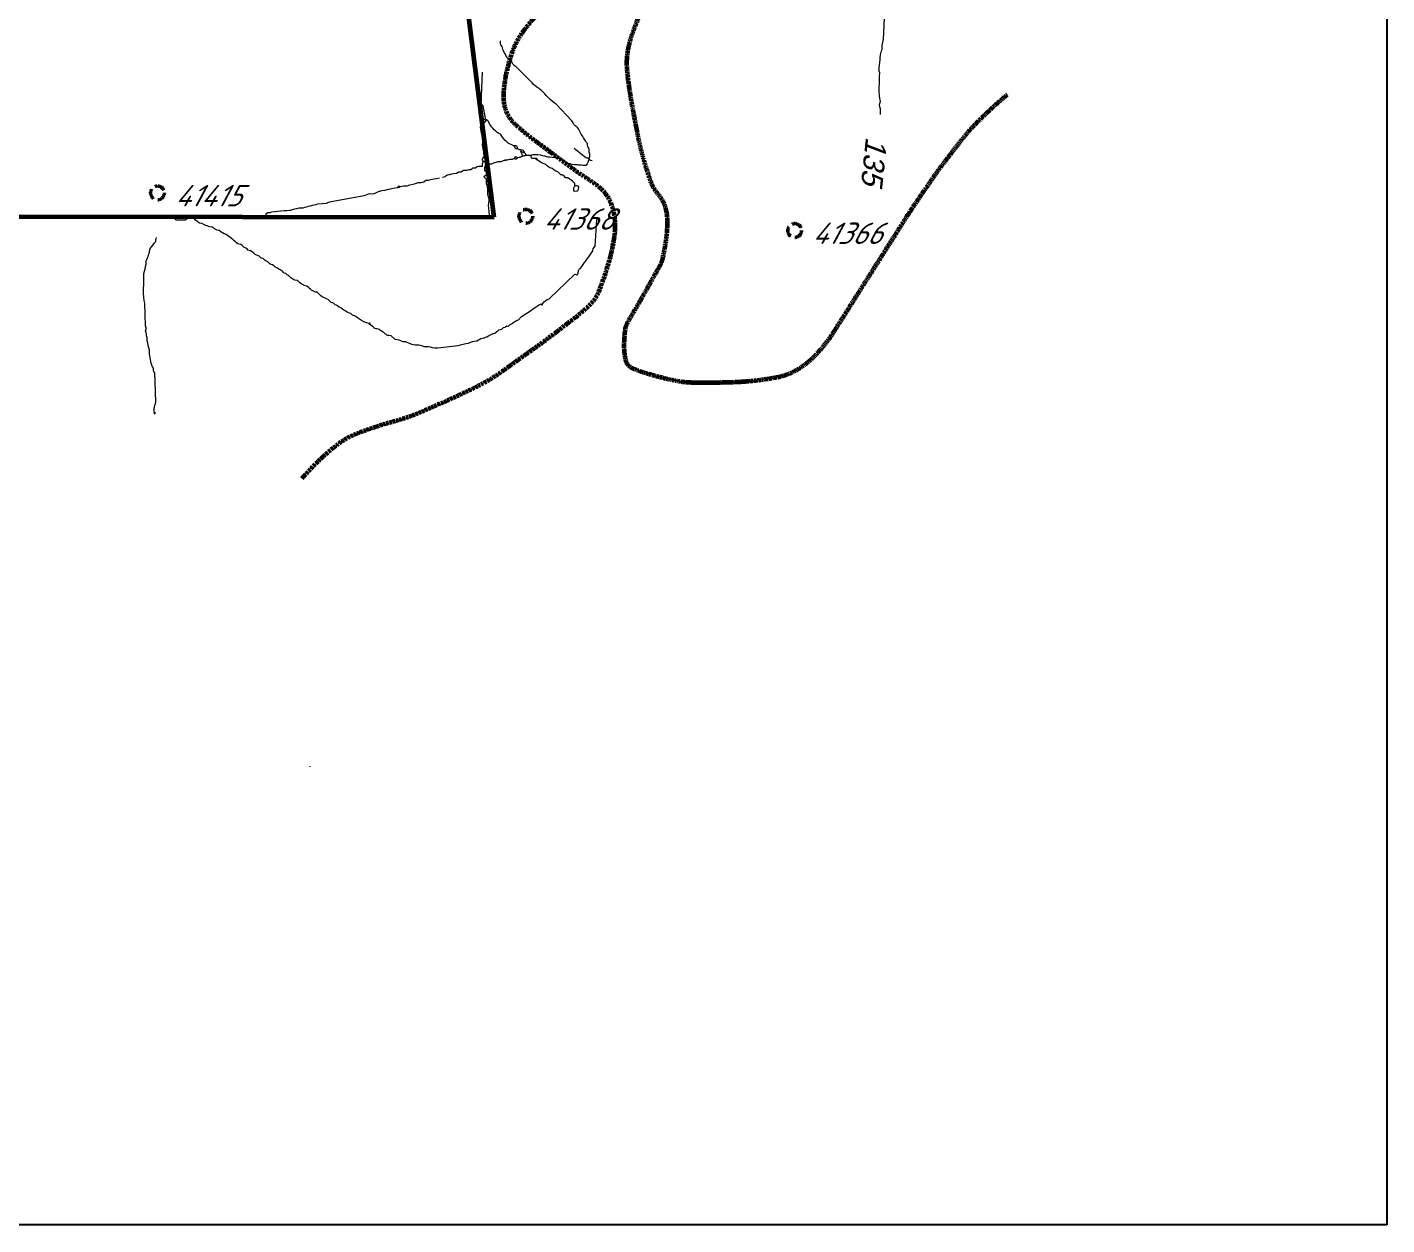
# Model space of a CAD drawing. Header units: centimetres. Extents: x -1591 to 2988, y -2086 to 1278.
# Drawn here: x -513 to 122, y -2068 to -1508 of the extents above; entities that cross this region are included whole.
import ezdxf

# ---------------------------------------------------------------- set-up
doc = ezdxf.new("R2010")
doc.units = ezdxf.units.CM
doc.header["$MEASUREMENT"] = 0
for name, pattern in [('ACAD_ISO02W100', [15, 12, -3]), ('ACAD_ISO04W100', [30, 24, -3, 0, -3]), ('DASHED', [7, 5, -2, 0])]:
    doc.linetypes.add(name, pattern=pattern)
for name, color, linetype in [('layer 1', 7, 'Continuous'), ('Lines', 10, 'Continuous'), ('Свердловини', 90, 'Continuous')]:
    doc.layers.add(name, color=color, linetype=linetype)
doc.styles.add('style1', font='isocpeur_0.ttf', dxfattribs={"oblique": 15, "height": 10})
picture_1 = doc.add_image_def('image1.jpg', size_in_pixel=(4696, 8380))

msp = doc.modelspace()

# ---------------------------------------------------------------- linework, layer by layer
at = {"layer": 'layer 1', "lineweight": 20}
for points, knots in [([(-114.717, -1549.028), (-114.717, -1549.028), (-114.717, -1546.468), (-114.717, -1546.468), (-114.717, -1546.468), (-115.269, -1544.767), (-115.269, -1544.512), (-114.717, -1542.811), (-114.717, -1542.811), (-115.76, -1540.125), (-115.083, -1532.953), (-115.083, -1529.643), (-115.083, -1529.643), (-115.407, -1528.744), (-115.287, -1529.016), (-115.449, -1528.18), (-115.449, -1528.18), (-115.449, -1528.18), (-114.717, -1521.231), (-114.717, -1521.231), (-114.717, -1521.231), (-114.422, -1520.321), (-114.281, -1519.581), (-113.986, -1518.67), (-113.986, -1518.67), (-113.986, -1518.67), (-113.986, -1516.842), (-113.986, -1516.842), (-113.986, -1516.842), (-113.618, -1515.706), (-113.623, -1515.052), (-113.254, -1513.915), (-113.254, -1513.915), (-113.254, -1513.915), (-112.889, -1504.04), (-112.889, -1504.04), (-112.889, -1504.04), (-112.423, -1502.605), (-112.275, -1501.144), (-111.791, -1499.651), (-111.791, -1499.651), (-111.791, -1499.651), (-111.791, -1498.188), (-111.791, -1498.188), (-111.791, -1498.188), (-111.423, -1497.052), (-111.428, -1496.398), (-111.06, -1495.262), (-111.06, -1495.262), (-111.06, -1495.262), (-110.694, -1491.604), (-110.694, -1491.604), (-110.694, -1491.604), (-110.326, -1490.468), (-110.331, -1489.814), (-109.963, -1488.678), (-109.963, -1488.678), (-109.963, -1488.678), (-109.963, -1486.849), (-109.963, -1486.849), (-109.963, -1486.849), (-109.667, -1485.939), (-109.526, -1485.199), (-109.231, -1484.289), (-109.231, -1484.289), (-109.231, -1484.289), (-107.402, -1472.219), (-107.402, -1472.219), (-107.402, -1472.219), (-107.034, -1471.083), (-107.039, -1470.429), (-106.671, -1469.293), (-106.671, -1469.293), (-106.671, -1469.293), (-106.671, -1467.83), (-106.671, -1467.83), (-106.671, -1467.83), (-105.463, -1464.106), (-105.09, -1459.648), (-103.745, -1455.76), (-103.745, -1455.76), (-103.702, -1453.795), (-104.015, -1454.972), (-103.013, -1453.565), (-103.013, -1453.565), (-102.869, -1453.13), (-102.83, -1450.589), (-102.282, -1449.176)], [0, 0, 0, 0, 0.0434783, 0.0434783, 0.0434783, 0.0434783, 0.0869565, 0.0869565, 0.0869565, 0.0869565, 0.1304348, 0.1304348, 0.1304348, 0.1304348, 0.173913, 0.173913, 0.173913, 0.1739131, 0.2173913, 0.2173913, 0.2173913, 0.2173913, 0.2608696, 0.2608696, 0.2608696, 0.2608696, 0.3043478, 0.3043478, 0.3043478, 0.3043478, 0.3478261, 0.3478261, 0.3478261, 0.3478261, 0.3913043, 0.3913043, 0.3913043, 0.3913044, 0.4347826, 0.4347826, 0.4347826, 0.4347826, 0.4782609, 0.4782609, 0.4782609, 0.4782609, 0.5217391, 0.5217391, 0.5217391, 0.5217391, 0.5652174, 0.5652174, 0.5652174, 0.5652174, 0.6086957, 0.6086957, 0.6086957, 0.6086957, 0.6521739, 0.6521739, 0.6521739, 0.6521739, 0.6956522, 0.6956522, 0.6956522, 0.6956522, 0.7391304, 0.7391304, 0.7391304, 0.7391304, 0.7826087, 0.7826087, 0.7826087, 0.7826087, 0.826087, 0.826087, 0.826087, 0.826087, 0.8695652, 0.8695652, 0.8695652, 0.8695652, 0.9130435, 0.9130435, 0.9130435, 0.9130435, 1, 1, 1, 1]), ([(-257.73, -1564.756), (-257.73, -1564.756), (-252.243, -1569.145), (-252.243, -1569.145), (-252.243, -1569.145), (-251.457, -1569.31), (-251.614, -1569.235), (-250.78, -1569.511), (-250.78, -1569.511), (-250.236, -1567.834), (-250.236, -1568.262), (-250.78, -1566.585), (-250.78, -1566.585), (-250.78, -1566.585), (-250.78, -1565.122), (-250.78, -1565.122), (-250.78, -1565.122), (-251.4, -1563.913), (-251.48, -1564.01), (-251.512, -1562.562), (-251.512, -1562.562), (-253.122, -1560.817), (-253.056, -1559.923), (-254.438, -1558.172), (-254.438, -1558.172), (-256.887, -1553.278), (-255.995, -1555.713), (-257.73, -1553.783), (-257.73, -1553.783), (-258.097, -1553.082), (-258.387, -1552.627), (-258.827, -1551.955), (-258.827, -1551.955), (-258.827, -1551.955), (-266.142, -1544.274), (-266.142, -1544.274), (-266.142, -1544.274), (-268.626, -1542.595), (-270.878, -1539.903), (-273.091, -1537.69), (-273.091, -1537.69), (-274.421, -1536.606), (-275.885, -1536.132), (-278.212, -1533.301), (-278.212, -1533.301), (-278.212, -1533.301), (-284.796, -1526.717), (-284.796, -1526.717), (-284.796, -1526.717), (-286.335, -1525.653), (-286.106, -1525.809), (-286.99, -1524.157), (-286.99, -1524.157), (-287.882, -1523.561), (-287.962, -1523.485), (-288.819, -1522.694), (-288.819, -1522.694), (-289.834, -1520.999), (-290.969, -1519.154), (-291.379, -1517.207), (-291.379, -1517.207), (-292.415, -1515.754), (-292.111, -1516.618), (-292.111, -1514.647)], [0, 0, 0, 0, 0.0588235, 0.0588235, 0.0588235, 0.0588235, 0.1176471, 0.1176471, 0.1176471, 0.1176471, 0.1764706, 0.1764706, 0.1764706, 0.1764706, 0.2352941, 0.2352941, 0.2352941, 0.2352941, 0.2941176, 0.2941176, 0.2941176, 0.2941177, 0.3529412, 0.3529412, 0.3529412, 0.3529412, 0.4117647, 0.4117647, 0.4117647, 0.4117647, 0.4705882, 0.4705882, 0.4705882, 0.4705882, 0.5294118, 0.5294118, 0.5294118, 0.5294118, 0.5882353, 0.5882353, 0.5882353, 0.5882353, 0.6470588, 0.6470588, 0.6470588, 0.6470588, 0.7058824, 0.7058824, 0.7058824, 0.7058824, 0.7647059, 0.7647059, 0.7647059, 0.7647059, 0.8235294, 0.8235294, 0.8235294, 0.8235294, 0.8823529, 0.8823529, 0.8823529, 0.882353, 1, 1, 1, 1]), ([(-285.893, -1563.659), (-285.013, -1565.066), (-285.604, -1564.679), (-284.064, -1565.122), (-284.064, -1565.122), (-284.595, -1563.316), (-284.143, -1563.832), (-285.893, -1563.659), (-285.893, -1563.659), (-286.988, -1563.013), (-288.306, -1562.656), (-289.185, -1561.83), (-289.185, -1561.83), (-289.985, -1561.078), (-291.519, -1559.417), (-292.111, -1558.172), (-292.111, -1558.172), (-294.143, -1557.588), (-296.194, -1555.027), (-297.232, -1553.418), (-297.232, -1553.418), (-297.919, -1551.792), (-297.246, -1552.549), (-298.695, -1551.589), (-298.695, -1551.589), (-298.695, -1551.589), (-299.06, -1550.857), (-299.06, -1550.857), (-299.06, -1550.857), (-299.06, -1550.857), (-300.158, -1545.005), (-300.158, -1545.005), (-300.158, -1545.005), (-301.653, -1543.856), (-300.887, -1543.174), (-300.889, -1540.616), (-300.889, -1540.616), (-300.889, -1540.616), (-300.523, -1529.277), (-300.523, -1529.277)], [0, 0, 0, 0, 0.0909091, 0.0909091, 0.0909091, 0.0909091, 0.1818182, 0.1818182, 0.1818182, 0.1818182, 0.2727273, 0.2727273, 0.2727273, 0.2727273, 0.3636364, 0.3636364, 0.3636364, 0.3636364, 0.4545455, 0.4545455, 0.4545455, 0.4545455, 0.5454545, 0.5454545, 0.5454545, 0.5454546, 0.6363636, 0.6363636, 0.6363636, 0.6363636, 0.7272727, 0.7272727, 0.7272727, 0.7272727, 0.8181818, 0.8181818, 0.8181818, 0.8181818, 1, 1, 1, 1]), ([(-319.177, -1578.289), (-317.683, -1577.974), (-318.18, -1578.137), (-316.982, -1577.192), (-316.982, -1577.192), (-315.222, -1577.057), (-314.45, -1576.501), (-312.593, -1576.46), (-312.593, -1576.46), (-311.173, -1575.64), (-312.018, -1575.853), (-310.399, -1575.729), (-310.399, -1575.729), (-308.859, -1574.84), (-309.672, -1575.037), (-307.838, -1574.997), (-307.838, -1574.997), (-306.765, -1574.642), (-307.166, -1574.721), (-306.01, -1574.632), (-306.01, -1574.632), (-304.589, -1573.812), (-305.434, -1574.025), (-303.815, -1573.9), (-303.815, -1573.9), (-302.248, -1572.784), (-302.557, -1573.169), (-300.523, -1573.169), (-300.523, -1573.169), (-300.492, -1571.731), (-300.576, -1572.266), (-300.158, -1570.974), (-300.158, -1570.974), (-300.158, -1570.974), (-299.426, -1570.974), (-299.426, -1570.974), (-299.426, -1570.974), (-298.803, -1569.369), (-298.68, -1569.734), (-299.792, -1568.779), (-299.792, -1568.779), (-299.792, -1565.172), (-300.532, -1564.215), (-300.523, -1563.293), (-300.523, -1563.293), (-300.515, -1562.497), (-299.995, -1562.756), (-300.523, -1559.635), (-300.523, -1559.635), (-300.924, -1557.266), (-302.461, -1554.249), (-300.158, -1552.686), (-300.158, -1552.686), (-299.768, -1551.252), (-300.28, -1552.181), (-299.06, -1550.857)], [0, 0, 0, 0, 0.0666667, 0.0666667, 0.0666667, 0.0666667, 0.1333333, 0.1333333, 0.1333333, 0.1333333, 0.2, 0.2, 0.2, 0.2, 0.2666667, 0.2666667, 0.2666667, 0.2666667, 0.3333333, 0.3333333, 0.3333333, 0.3333333, 0.4, 0.4, 0.4, 0.4, 0.4666667, 0.4666667, 0.4666667, 0.4666667, 0.5333333, 0.5333333, 0.5333333, 0.5333333, 0.6, 0.6, 0.6, 0.6, 0.6666667, 0.6666667, 0.6666667, 0.6666667, 0.7333333, 0.7333333, 0.7333333, 0.7333333, 0.8, 0.8, 0.8, 0.8, 0.8666667, 0.8666667, 0.8666667, 0.8666667, 1, 1, 1, 1]), ([(-284.064, -1565.122), (-283.348, -1565.382), (-283.355, -1565.37), (-282.601, -1565.488), (-282.601, -1565.488), (-282.601, -1565.488), (-282.601, -1566.219), (-282.601, -1566.219), (-282.601, -1566.219), (-281.51, -1566.693), (-281.797, -1566.685), (-280.772, -1566.951), (-280.772, -1566.951), (-280.3, -1567.709), (-280.407, -1566.821), (-280.407, -1568.048), (-280.407, -1568.048), (-280.407, -1568.048), (-277.846, -1568.048), (-277.846, -1568.048), (-277.846, -1568.048), (-275.135, -1566.996), (-271.87, -1568.452), (-269.8, -1568.779), (-269.8, -1568.779), (-269.8, -1568.779), (-266.142, -1569.145), (-266.142, -1569.145), (-266.142, -1569.145), (-267.034, -1567.035), (-267.586, -1567.062), (-269.434, -1565.853), (-269.434, -1565.853), (-269.434, -1565.853), (-275.286, -1561.464), (-275.286, -1561.464), (-275.286, -1561.464), (-277.934, -1560.083), (-279.287, -1559.449), (-281.138, -1556.709)], [0, 0, 0, 0, 0.0909091, 0.0909091, 0.0909091, 0.0909091, 0.1818182, 0.1818182, 0.1818182, 0.1818182, 0.2727273, 0.2727273, 0.2727273, 0.2727273, 0.3636364, 0.3636364, 0.3636364, 0.3636364, 0.4545455, 0.4545455, 0.4545455, 0.4545455, 0.5454545, 0.5454545, 0.5454545, 0.5454546, 0.6363636, 0.6363636, 0.6363636, 0.6363636, 0.7272727, 0.7272727, 0.7272727, 0.7272727, 0.8181818, 0.8181818, 0.8181818, 0.8181818, 1, 1, 1, 1]), ([(-280.407, -1568.048), (-281.25, -1568.454), (-280.565, -1568.414), (-281.87, -1568.414), (-281.87, -1568.414), (-282.089, -1566.359), (-282.008, -1568.28), (-282.601, -1566.219)], [0, 0, 0, 0, 0.3333333, 0.3333333, 0.3333333, 0.3333333, 1, 1, 1, 1]), ([(-342.951, -1597.309), (-341.415, -1596.712), (-341.976, -1596.795), (-340.391, -1597.309), (-340.391, -1597.309), (-340.391, -1597.309), (-338.196, -1597.309), (-338.196, -1597.309), (-338.196, -1597.309), (-336.905, -1596.89), (-337.44, -1596.974), (-336.002, -1596.943), (-336.002, -1596.943), (-336.002, -1596.943), (-335.27, -1596.943), (-335.27, -1596.943), (-335.27, -1596.943), (-333.283, -1597.435), (-328.087, -1596.943), (-325.395, -1596.943), (-325.395, -1596.943), (-322.65, -1596.053), (-315.248, -1596.577), (-311.862, -1596.577), (-311.862, -1596.577), (-310.61, -1597.063), (-311.171, -1596.943), (-309.667, -1596.943), (-309.667, -1596.943), (-307.959, -1596.389), (-307.353, -1596.389), (-305.644, -1596.943), (-305.644, -1596.943), (-304.392, -1596.457), (-304.953, -1596.577), (-303.45, -1596.577), (-303.45, -1596.577), (-303.45, -1596.577), (-297.232, -1596.211), (-297.232, -1596.211), (-297.232, -1596.211), (-297.232, -1593.481), (-297.794, -1591.688), (-297.597, -1590.359), (-297.597, -1590.359), (-297.152, -1588.888), (-297.469, -1587.86), (-297.963, -1586.336), (-297.963, -1586.336), (-297.963, -1586.336), (-297.963, -1583.776), (-297.963, -1583.776), (-297.963, -1583.776), (-298.335, -1581.425), (-298.695, -1582.43), (-298.695, -1579.021), (-298.695, -1579.021), (-299.752, -1578.472), (-299.243, -1578.981), (-299.792, -1577.923), (-299.792, -1577.923), (-299.033, -1577.451), (-299.921, -1577.558), (-298.695, -1577.558), (-298.695, -1577.558), (-298.695, -1575.64), (-298.35, -1576.287), (-299.426, -1575.363), (-299.426, -1575.363), (-299.426, -1575.363), (-299.426, -1573.534), (-299.426, -1573.534), (-299.426, -1573.534), (-298.954, -1572.776), (-299.06, -1573.664), (-299.06, -1572.437)], [0, 0, 0, 0, 0.05, 0.05, 0.05, 0.05, 0.1, 0.1, 0.1, 0.1, 0.15, 0.15, 0.15, 0.15, 0.2, 0.2, 0.2, 0.2, 0.25, 0.25, 0.25, 0.25, 0.3, 0.3, 0.3, 0.3, 0.35, 0.35, 0.35, 0.35, 0.4, 0.4, 0.4, 0.4, 0.45, 0.45, 0.45, 0.45, 0.5, 0.5, 0.5, 0.5, 0.55, 0.55, 0.55, 0.55, 0.6, 0.6, 0.6, 0.6, 0.65, 0.65, 0.65, 0.65, 0.7, 0.7, 0.7, 0.7, 0.75, 0.75, 0.75, 0.75, 0.8, 0.8, 0.8, 0.8, 0.85, 0.85, 0.85, 0.85, 0.9, 0.9, 0.9, 0.9, 1, 1, 1, 1]), ([(-299.426, -1570.974), (-299.02, -1571.818), (-299.06, -1571.132), (-299.06, -1572.437), (-299.06, -1572.437), (-297.712, -1572.334), (-297.58, -1572.103), (-296.134, -1572.071), (-296.134, -1572.071), (-294.696, -1571.241), (-294.695, -1571.456), (-293.208, -1570.974), (-293.208, -1570.974), (-293.208, -1570.974), (-291.745, -1570.974), (-291.745, -1570.974), (-291.745, -1570.974), (-291.745, -1570.974), (-289.916, -1570.243), (-289.916, -1570.243), (-289.916, -1570.243), (-289.278, -1570.188), (-288.586, -1570.138), (-287.722, -1569.877), (-287.722, -1569.877), (-286.284, -1569.846), (-286.819, -1569.93), (-285.527, -1569.511), (-285.527, -1569.511), (-284.515, -1568.289), (-285.678, -1568.632), (-284.064, -1569.145), (-284.064, -1569.145), (-282.938, -1568.932), (-282.858, -1568.873), (-281.87, -1568.414)], [0, 0, 0, 0, 0.1, 0.1, 0.1, 0.1, 0.2, 0.2, 0.2, 0.2, 0.3, 0.3, 0.3, 0.3, 0.4, 0.4, 0.4, 0.4, 0.5, 0.5, 0.5, 0.5, 0.6, 0.6, 0.6, 0.6, 0.7, 0.7, 0.7, 0.7, 0.8, 0.8, 0.8, 0.8, 1, 1, 1, 1]), ([(-275.652, -1569.511), (-275.3, -1570.444), (-275.853, -1569.891), (-274.92, -1570.243), (-274.92, -1570.243), (-275.272, -1569.31), (-274.719, -1569.863), (-275.652, -1569.511), (-275.652, -1569.511), (-275.652, -1569.511), (-277.481, -1569.511), (-277.481, -1569.511), (-277.481, -1569.511), (-277.936, -1568.454), (-277.742, -1569.378), (-277.846, -1568.048)], [0, 0, 0, 0, 0.2, 0.2, 0.2, 0.2, 0.4, 0.4, 0.4, 0.4, 0.6, 0.6, 0.6, 0.6, 1, 1, 1, 1]), ([(-257.364, -1582.313), (-258.004, -1583.397), (-257.861, -1582.927), (-258.095, -1584.141), (-258.095, -1584.141), (-257.743, -1585.074), (-258.296, -1584.521), (-257.364, -1584.873), (-257.364, -1584.873), (-255.631, -1584.698), (-255.683, -1584.609), (-255.535, -1582.678), (-255.535, -1582.678), (-256.703, -1582.215), (-255.884, -1582.345), (-257.364, -1582.313), (-257.364, -1582.313), (-257.546, -1580.469), (-257.051, -1581.682), (-258.461, -1580.118), (-258.461, -1580.118), (-259.433, -1579.536), (-259.711, -1579.401), (-260.656, -1578.655), (-260.656, -1578.655), (-262.492, -1578.47), (-261.357, -1579.061), (-262.484, -1577.558), (-262.484, -1577.558), (-263.383, -1577.235), (-263.111, -1577.354), (-263.947, -1577.192), (-263.947, -1577.192), (-263.947, -1577.192), (-265.411, -1575.729), (-265.411, -1575.729), (-265.411, -1575.729), (-266.829, -1575.352), (-266.806, -1575.211), (-267.971, -1574.266), (-267.971, -1574.266), (-269.511, -1573.857), (-269.68, -1573.561), (-270.897, -1572.437), (-270.897, -1572.437), (-271.142, -1572.301), (-272.905, -1572.059), (-274.92, -1570.243)], [0, 0, 0, 0, 0.0769231, 0.0769231, 0.0769231, 0.0769231, 0.1538462, 0.1538462, 0.1538462, 0.1538462, 0.2307692, 0.2307692, 0.2307692, 0.2307692, 0.3076923, 0.3076923, 0.3076923, 0.3076923, 0.3846154, 0.3846154, 0.3846154, 0.3846154, 0.4615385, 0.4615385, 0.4615385, 0.4615385, 0.5384615, 0.5384615, 0.5384615, 0.5384615, 0.6153846, 0.6153846, 0.6153846, 0.6153846, 0.6923077, 0.6923077, 0.6923077, 0.6923077, 0.7692308, 0.7692308, 0.7692308, 0.7692308, 0.8461538, 0.8461538, 0.8461538, 0.8461539, 1, 1, 1, 1]), ([(-249.317, -1570.608), (-250.747, -1570.309), (-249.308, -1571.04), (-250.78, -1569.877), (-250.78, -1569.877), (-251.31, -1571.198), (-251.362, -1571.602), (-252.243, -1572.803), (-252.243, -1572.803), (-256.03, -1572.803), (-254.927, -1572.437), (-258.827, -1572.437), (-258.827, -1572.437), (-259.67, -1572.032), (-258.985, -1572.071), (-260.29, -1572.071), (-260.29, -1572.071), (-261.7, -1571.227), (-262.591, -1570.947), (-263.947, -1569.877), (-263.947, -1569.877), (-265.074, -1569.664), (-265.154, -1569.605), (-266.142, -1569.145)], [0, 0, 0, 0, 0.1428571, 0.1428571, 0.1428571, 0.1428572, 0.2857143, 0.2857143, 0.2857143, 0.2857143, 0.4285714, 0.4285714, 0.4285714, 0.4285714, 0.5714286, 0.5714286, 0.5714286, 0.5714286, 0.7142857, 0.7142857, 0.7142857, 0.7142857, 1, 1, 1, 1]), ([(-338.928, -1582.678), (-339.687, -1583.15), (-338.799, -1583.044), (-340.025, -1583.044), (-340.025, -1583.044), (-339.311, -1581.883), (-339.954, -1582.345), (-338.928, -1582.678), (-338.928, -1582.678), (-336.343, -1582.137), (-336.229, -1582.412), (-335.636, -1582.313), (-335.636, -1582.313), (-333.901, -1581.712), (-332.226, -1581.404), (-330.516, -1580.85), (-330.516, -1580.85), (-329.376, -1580.825), (-328.986, -1580.678), (-327.955, -1580.484), (-327.955, -1580.484), (-326.548, -1579.482), (-327.725, -1579.795), (-325.761, -1579.752), (-325.761, -1579.752), (-324.298, -1579.278), (-322.209, -1578.952), (-320.64, -1578.655)], [0, 0, 0, 0, 0.125, 0.125, 0.125, 0.125, 0.25, 0.25, 0.25, 0.25, 0.375, 0.375, 0.375, 0.375, 0.5, 0.5, 0.5, 0.5, 0.625, 0.625, 0.625, 0.625, 0.75, 0.75, 0.75, 0.75, 1, 1, 1, 1]), ([(-372.212, -1596.211), (-372.212, -1596.211), (-372.212, -1596.943), (-372.212, -1596.943), (-372.212, -1596.943), (-372.989, -1597.106), (-372.816, -1597), (-373.675, -1597.309), (-373.675, -1597.309), (-376.697, -1596.329), (-390.621, -1596.943), (-394.889, -1596.943), (-394.889, -1596.943), (-396.452, -1597.45), (-399.332, -1597.793), (-400.376, -1596.577), (-400.376, -1596.577), (-400.376, -1596.577), (-401.839, -1596.577), (-401.839, -1596.577), (-401.839, -1596.577), (-401.342, -1594.85), (-401.404, -1594.922), (-399.644, -1594.748), (-399.644, -1594.748), (-397.866, -1594.172), (-391.099, -1593.804), (-390.134, -1593.651), (-390.134, -1593.651), (-388.763, -1593.206), (-387.562, -1593.056), (-386.111, -1592.554), (-386.111, -1592.554), (-386.111, -1592.554), (-384.282, -1592.554), (-384.282, -1592.554), (-384.282, -1592.554), (-382.033, -1591.825), (-379.582, -1591.455), (-377.333, -1590.725), (-377.333, -1590.725), (-377.333, -1590.725), (-373.309, -1590.359), (-373.309, -1590.359), (-373.309, -1590.359), (-372.577, -1590.106), (-371.848, -1589.881), (-371.115, -1589.628), (-371.115, -1589.628), (-371.115, -1589.628), (-356.484, -1587.067), (-356.484, -1587.067), (-356.484, -1587.067), (-355.391, -1586.689), (-354.287, -1586.349), (-353.193, -1585.97), (-353.193, -1585.97), (-351.537, -1586.38), (-350.358, -1585.77), (-348.804, -1584.873), (-348.804, -1584.873), (-348.804, -1584.873), (-340.025, -1583.044), (-340.025, -1583.044)], [0, 0, 0, 0, 0.0588235, 0.0588235, 0.0588235, 0.0588235, 0.1176471, 0.1176471, 0.1176471, 0.1176471, 0.1764706, 0.1764706, 0.1764706, 0.1764706, 0.2352941, 0.2352941, 0.2352941, 0.2352941, 0.2941176, 0.2941176, 0.2941176, 0.2941177, 0.3529412, 0.3529412, 0.3529412, 0.3529412, 0.4117647, 0.4117647, 0.4117647, 0.4117647, 0.4705882, 0.4705882, 0.4705882, 0.4705882, 0.5294118, 0.5294118, 0.5294118, 0.5294118, 0.5882353, 0.5882353, 0.5882353, 0.5882353, 0.6470588, 0.6470588, 0.6470588, 0.6470588, 0.7058824, 0.7058824, 0.7058824, 0.7058824, 0.7647059, 0.7647059, 0.7647059, 0.7647059, 0.8235294, 0.8235294, 0.8235294, 0.8235294, 0.8823529, 0.8823529, 0.8823529, 0.882353, 1, 1, 1, 1]), ([(-353.558, -1646.686), (-353.558, -1646.686), (-352.827, -1647.052), (-352.827, -1647.052), (-352.827, -1647.052), (-353.236, -1645.969), (-352.88, -1646.52), (-353.558, -1646.686), (-353.558, -1646.686), (-356.574, -1646.051), (-360.131, -1643.035), (-360.142, -1643.029), (-360.142, -1643.029), (-361.615, -1642.629), (-360.636, -1643.135), (-361.971, -1641.931), (-361.971, -1641.931), (-363.633, -1641.581), (-363.74, -1641.112), (-365.263, -1640.468), (-365.263, -1640.468), (-366.539, -1639.29), (-365.985, -1639.628), (-367.457, -1639.005), (-367.457, -1639.005), (-368.798, -1637.77), (-367.865, -1638.317), (-369.286, -1637.908), (-369.286, -1637.908), (-370.627, -1636.672), (-369.694, -1637.22), (-371.115, -1636.811), (-371.115, -1636.811), (-371.115, -1636.811), (-372.578, -1635.348), (-372.578, -1635.348), (-372.578, -1635.348), (-374.548, -1634.933), (-376.179, -1633.542), (-377.699, -1632.056), (-377.699, -1632.056), (-379.623, -1631.866), (-381.037, -1630.516), (-382.453, -1629.13), (-382.453, -1629.13), (-384.234, -1628.954), (-385.513, -1627.797), (-386.843, -1626.57), (-386.843, -1626.57), (-388.769, -1626.422), (-389.432, -1625.699), (-390.866, -1624.375), (-390.866, -1624.375), (-391.558, -1623.932), (-391.667, -1623.813), (-392.329, -1623.278), (-392.329, -1623.278), (-393.825, -1622.836), (-392.736, -1623.589), (-393.792, -1622.18), (-393.792, -1622.18), (-395.422, -1621.308), (-397.048, -1620.438), (-398.547, -1619.254), (-398.547, -1619.254), (-400.11, -1618.805), (-399.441, -1619.064), (-400.741, -1617.791), (-400.741, -1617.791), (-402.214, -1617.169), (-401.66, -1617.507), (-402.936, -1616.328), (-402.936, -1616.328), (-404.409, -1615.928), (-403.43, -1616.435), (-404.765, -1615.231), (-404.765, -1615.231), (-404.765, -1615.231), (-406.571, -1614.451), (-406.571, -1614.451), (-406.571, -1614.451), (-407.691, -1613), (-408.153, -1613), (-409.885, -1612.305), (-409.885, -1612.305), (-411.227, -1611.069), (-410.293, -1611.616), (-411.714, -1611.208), (-411.714, -1611.208), (-412.871, -1610.526), (-412.033, -1609.883), (-414.64, -1609.379), (-414.64, -1609.379), (-414.64, -1609.379), (-415.372, -1609.013), (-415.372, -1609.013), (-415.372, -1609.013), (-416.466, -1607.563), (-418.594, -1606.405), (-420.127, -1604.99), (-420.127, -1604.99), (-421.787, -1604.64), (-422.083, -1604.244), (-423.419, -1603.161), (-423.419, -1603.161), (-425.12, -1602.993), (-424.991, -1602.796), (-426.345, -1601.698), (-426.345, -1601.698), (-428.241, -1601.552), (-429.898, -1600.808), (-431.465, -1599.869), (-431.465, -1599.869), (-433.475, -1599.671), (-432.639, -1599.478), (-434.391, -1598.406), (-434.391, -1598.406), (-435.278, -1596.957), (-435.316, -1596.682), (-436.952, -1596.211), (-436.952, -1596.211), (-437.817, -1596.864), (-438.214, -1597.453), (-439.146, -1598.406), (-439.146, -1598.406), (-439.146, -1598.406), (-443.535, -1598.406), (-443.535, -1598.406), (-443.535, -1598.406), (-445.227, -1595.914), (-450.453, -1597.776), (-453.411, -1597.309), (-453.411, -1597.309), (-458.326, -1596.532), (-457.122, -1597.821), (-460.36, -1597.309), (-460.36, -1597.309), (-465.894, -1596.434), (-463.882, -1597.735), (-466.578, -1597.309), (-466.578, -1597.309), (-469.071, -1596.501), (-471.292, -1597.445), (-473.528, -1596.577)], [0, 0, 0, 0, 0.027027, 0.027027, 0.027027, 0.027027, 0.0540541, 0.0540541, 0.0540541, 0.0540541, 0.0810811, 0.0810811, 0.0810811, 0.0810811, 0.1081081, 0.1081081, 0.1081081, 0.1081081, 0.1351351, 0.1351351, 0.1351351, 0.1351351, 0.1621622, 0.1621622, 0.1621622, 0.1621622, 0.1891892, 0.1891892, 0.1891892, 0.1891892, 0.2162162, 0.2162162, 0.2162162, 0.2162162, 0.2432432, 0.2432432, 0.2432432, 0.2432433, 0.2702703, 0.2702703, 0.2702703, 0.2702703, 0.2972973, 0.2972973, 0.2972973, 0.2972973, 0.3243243, 0.3243243, 0.3243243, 0.3243243, 0.3513514, 0.3513514, 0.3513514, 0.3513514, 0.3783784, 0.3783784, 0.3783784, 0.3783784, 0.4054054, 0.4054054, 0.4054054, 0.4054054, 0.4324324, 0.4324324, 0.4324324, 0.4324324, 0.4594595, 0.4594595, 0.4594595, 0.4594595, 0.4864865, 0.4864865, 0.4864865, 0.4864865, 0.5135135, 0.5135135, 0.5135135, 0.5135135, 0.5405405, 0.5405405, 0.5405405, 0.5405406, 0.5675676, 0.5675676, 0.5675676, 0.5675676, 0.5945946, 0.5945946, 0.5945946, 0.5945946, 0.6216216, 0.6216216, 0.6216216, 0.6216216, 0.6486486, 0.6486486, 0.6486486, 0.6486487, 0.6756757, 0.6756757, 0.6756757, 0.6756757, 0.7027027, 0.7027027, 0.7027027, 0.7027027, 0.7297297, 0.7297297, 0.7297297, 0.7297297, 0.7567568, 0.7567568, 0.7567568, 0.7567568, 0.7837838, 0.7837838, 0.7837838, 0.7837838, 0.8108108, 0.8108108, 0.8108108, 0.8108108, 0.8378378, 0.8378378, 0.8378378, 0.8378378, 0.8648649, 0.8648649, 0.8648649, 0.8648649, 0.8918919, 0.8918919, 0.8918919, 0.8918919, 0.9189189, 0.9189189, 0.9189189, 0.9189189, 0.9459459, 0.9459459, 0.9459459, 0.945946, 1, 1, 1, 1]), ([(-272.726, -1637.542), (-272.748, -1637.939), (-271.785, -1638.693), (-273.457, -1637.542), (-273.457, -1637.542), (-273.457, -1637.542), (-272.726, -1637.542), (-272.726, -1637.542), (-272.726, -1637.542), (-271.074, -1635.353), (-270.095, -1635.519), (-269.408, -1635.033), (-269.408, -1635.033), (-269.408, -1635.033), (-257.364, -1623.643), (-257.364, -1623.643), (-257.364, -1623.643), (-255.374, -1623.832), (-256.492, -1624.511), (-255.901, -1622.912), (-255.901, -1622.912), (-255.07, -1620.028), (-255.92, -1622.26), (-254.072, -1619.986), (-254.072, -1619.986), (-252.455, -1617.513), (-250.568, -1615.143), (-248.951, -1612.671), (-248.951, -1612.671), (-248.769, -1610.827), (-249.264, -1612.04), (-247.854, -1610.476), (-247.854, -1610.476), (-247.854, -1610.476), (-247.123, -1598.04), (-247.123, -1598.04)], [0, 0, 0, 0, 0.1, 0.1, 0.1, 0.1, 0.2, 0.2, 0.2, 0.2, 0.3, 0.3, 0.3, 0.3, 0.4, 0.4, 0.4, 0.4, 0.5, 0.5, 0.5, 0.5, 0.6, 0.6, 0.6, 0.6, 0.7, 0.7, 0.7, 0.7, 0.8, 0.8, 0.8, 0.8, 1, 1, 1, 1]), ([(-453.777, -1688.017), (-453.777, -1688.017), (-453.777, -1688.749), (-453.777, -1688.749), (-453.777, -1688.749), (-453.012, -1688.172), (-453.012, -1688.594), (-453.777, -1688.017), (-453.777, -1688.017), (-453.777, -1684.608), (-453.417, -1685.614), (-453.045, -1683.262), (-453.045, -1683.262), (-453.045, -1683.262), (-453.411, -1669.729), (-453.411, -1669.729), (-453.411, -1669.729), (-454.231, -1668.309), (-454.018, -1669.154), (-454.142, -1667.535), (-454.142, -1667.535), (-455.466, -1665.677), (-455.283, -1663.073), (-455.971, -1660.951), (-455.971, -1660.951), (-455.971, -1660.951), (-455.971, -1659.122), (-455.971, -1659.122), (-455.971, -1659.122), (-456.455, -1657.629), (-456.603, -1656.168), (-457.068, -1654.733), (-457.068, -1654.733), (-457.068, -1654.733), (-457.068, -1653.27), (-457.068, -1653.27), (-457.068, -1653.27), (-457.559, -1651.757), (-457.245, -1651.407), (-457.8, -1649.978), (-457.8, -1649.978), (-457.322, -1648.399), (-457.322, -1649.363), (-457.8, -1647.784), (-457.8, -1647.784), (-457.8, -1647.784), (-458.166, -1637.177), (-458.166, -1637.177), (-458.166, -1637.177), (-459.07, -1634.388), (-458.532, -1626.729), (-458.532, -1623.278), (-458.532, -1623.278), (-458.048, -1621.785), (-457.9, -1620.324), (-457.434, -1618.889), (-457.434, -1618.889), (-457.434, -1618.889), (-457.434, -1617.426), (-457.434, -1617.426), (-457.434, -1617.426), (-456.608, -1615.365), (-456.03, -1613.82), (-455.605, -1611.573), (-455.605, -1611.573), (-454.478, -1610.352), (-454.044, -1609.514), (-453.045, -1608.282), (-453.045, -1608.282), (-452.947, -1607.026), (-453.059, -1607.623), (-452.679, -1606.453)], [0, 0, 0, 0, 0.0526316, 0.0526316, 0.0526316, 0.0526316, 0.1052632, 0.1052632, 0.1052632, 0.1052632, 0.1578947, 0.1578947, 0.1578947, 0.1578947, 0.2105263, 0.2105263, 0.2105263, 0.2105263, 0.2631579, 0.2631579, 0.2631579, 0.2631579, 0.3157895, 0.3157895, 0.3157895, 0.3157895, 0.3684211, 0.3684211, 0.3684211, 0.3684211, 0.4210526, 0.4210526, 0.4210526, 0.4210526, 0.4736842, 0.4736842, 0.4736842, 0.4736842, 0.5263158, 0.5263158, 0.5263158, 0.5263158, 0.5789474, 0.5789474, 0.5789474, 0.5789474, 0.6315789, 0.6315789, 0.6315789, 0.631579, 0.6842105, 0.6842105, 0.6842105, 0.6842105, 0.7368421, 0.7368421, 0.7368421, 0.7368421, 0.7894737, 0.7894737, 0.7894737, 0.7894737, 0.8421053, 0.8421053, 0.8421053, 0.8421053, 0.8947368, 0.8947368, 0.8947368, 0.8947369, 1, 1, 1, 1]), ([(-352.827, -1647.052), (-349.998, -1649.881), (-350.46, -1648.238), (-347.706, -1649.978), (-347.706, -1649.978), (-345.156, -1651.59), (-346.063, -1652.173), (-343.317, -1652.173), (-343.317, -1652.173), (-343.317, -1652.173), (-341.488, -1654.002), (-341.488, -1654.002), (-341.488, -1654.002), (-339.783, -1654.039), (-339.21, -1654.303), (-337.831, -1655.099), (-337.831, -1655.099), (-337.831, -1655.099), (-336.368, -1655.099), (-336.368, -1655.099), (-336.368, -1655.099), (-336.149, -1655.152), (-333.849, -1656.266), (-331.979, -1656.562), (-331.979, -1656.562), (-331.979, -1656.562), (-330.15, -1656.562), (-330.15, -1656.562), (-330.15, -1656.562), (-329.417, -1656.815), (-328.688, -1657.04), (-327.955, -1657.293), (-327.955, -1657.293), (-327.955, -1657.293), (-325.761, -1657.293), (-325.761, -1657.293), (-325.761, -1657.293), (-324.968, -1657.419), (-323.128, -1658.303), (-321.372, -1658.025), (-321.372, -1658.025), (-321.372, -1658.025), (-311.862, -1656.928), (-311.862, -1656.928), (-311.862, -1656.928), (-310.542, -1656.5), (-308.528, -1655.94), (-307.107, -1655.83), (-307.107, -1655.83), (-305.796, -1655.073), (-304.651, -1654.853), (-303.084, -1654.733), (-303.084, -1654.733), (-303.084, -1654.733), (-301.236, -1653.67), (-301.236, -1653.67), (-301.236, -1653.67), (-298.616, -1652.825), (-300.482, -1653.82), (-296.5, -1651.807), (-296.5, -1651.807), (-295.404, -1651.232), (-295.783, -1651.371), (-294.671, -1651.075), (-294.671, -1651.075), (-293.994, -1650.529), (-293.518, -1650.161), (-292.843, -1649.612), (-292.843, -1649.612), (-291.349, -1649.298), (-291.845, -1649.46), (-290.648, -1648.515), (-290.648, -1648.515), (-289.389, -1648.251), (-290.332, -1648.619), (-289.185, -1647.784), (-289.185, -1647.784), (-287.963, -1647.87), (-288.523, -1647.958), (-288.088, -1647.418), (-288.088, -1647.418), (-286.649, -1646.556), (-285.199, -1645.492), (-283.699, -1644.858), (-283.699, -1644.858), (-283.699, -1644.858), (-282.235, -1643.395), (-282.235, -1643.395), (-282.235, -1643.395), (-278.9, -1641.428), (-275.509, -1638.568), (-273.457, -1637.542)], [0, 0, 0, 0, 0.0416667, 0.0416667, 0.0416667, 0.0416667, 0.0833333, 0.0833333, 0.0833333, 0.0833333, 0.125, 0.125, 0.125, 0.125, 0.1666667, 0.1666667, 0.1666667, 0.1666667, 0.2083333, 0.2083333, 0.2083333, 0.2083333, 0.25, 0.25, 0.25, 0.25, 0.2916667, 0.2916667, 0.2916667, 0.2916667, 0.3333333, 0.3333333, 0.3333333, 0.3333333, 0.375, 0.375, 0.375, 0.375, 0.4166667, 0.4166667, 0.4166667, 0.4166667, 0.4583333, 0.4583333, 0.4583333, 0.4583333, 0.5, 0.5, 0.5, 0.5, 0.5416667, 0.5416667, 0.5416667, 0.5416667, 0.5833333, 0.5833333, 0.5833333, 0.5833333, 0.625, 0.625, 0.625, 0.625, 0.6666667, 0.6666667, 0.6666667, 0.6666667, 0.7083333, 0.7083333, 0.7083333, 0.7083333, 0.75, 0.75, 0.75, 0.75, 0.7916667, 0.7916667, 0.7916667, 0.7916667, 0.8333333, 0.8333333, 0.8333333, 0.8333333, 0.875, 0.875, 0.875, 0.875, 0.9166667, 0.9166667, 0.9166667, 0.9166667, 1, 1, 1, 1])]:
    msp.add_open_spline(points, degree=3, knots=knots, dxfattribs=at)
for points in [[(-300.158, -1552.686), (-298.803, -1552.318), (-299.489, -1552.802), (-298.695, -1551.589)], [(-280.772, -1566.951), (-281.653, -1565.543), (-281.061, -1565.931), (-282.601, -1565.488)], [(-300.158, -1570.974), (-300.734, -1569.401), (-300.792, -1570.183), (-299.792, -1568.779)], [(-289.551, -1570.608), (-289.551, -1570.608), (-289.916, -1570.243), (-289.916, -1570.243)], [(-285.527, -1569.511), (-284.629, -1569.803), (-285.573, -1570.419), (-284.064, -1569.145)], [(-380.99, -1853.707), (-380.99, -1853.707), (-380.99, -1853.341), (-380.99, -1853.341)]]:
    msp.add_open_spline(points, degree=3, dxfattribs=at)
at = {"layer": 'Lines', "color": 2, "lineweight": 60}
for p, q in [((-295.08, -1597.02), (-315.652, -1434.649)), ((-579.971, -1596.485), (-295.08, -1597.02))]:
    msp.add_line(p, q, dxfattribs=at)
at = {"layer": 'Lines', "color": 2, "linetype": 'ACAD_ISO04W100', "lineweight": 60, "ltscale": 0.05, "flags": 128}
msp.add_lwpolyline([(-384.763, -1719.045, -0.0473979), (-369.185, -1703.865, -0.0804125), (-357.995, -1697.499, -0.0221461), (-340.684, -1691.906, 0.0332396), (-329.229, -1687.922, 0.0119518), (-304.294, -1676.636, 0.0316261), (-295.27, -1671.563, 0.0106622), (-289.1, -1667.372, 0.0037039), (-271.698, -1654.805, 0.0103155), (-255.183, -1642.159, 0.0292409), (-249.724, -1637.248, 0.096762), (-246.424, -1632.285, 0.0334683), (-240.934, -1616.101, 0.0225267), (-239.227, -1608.284, 0.0291448), (-238.537, -1602.135, 0.1095233), (-240.497, -1590.344, 0.1369562), (-246.36, -1582.714, 0.0142794), (-251.556, -1579.044, -0.0101864), (-258.881, -1573.96, -0.007342), (-278.993, -1558.931, -0.0227822), (-285.174, -1553.703, -0.0900094), (-288.638, -1549.087, -0.0843196), (-290.432, -1543.2, -0.0483892), (-290.565, -1538.923, -0.028938), (-289.684, -1531.834, -0.0371611), (-286.662, -1520.275, -0.0540683), (-283.174, -1512.827, -0.0400519), (-278.421, -1506.255, -0.0335161), (-271.655, -1499.322, -0.0421213), (-261.6, -1491.736, 0.038753), (-250.62, -1483.567, 0.0222848), (-243.708, -1476.975, 0.0604493), (-241.587, -1474.149, 0.0798615), (-240.168, -1470.421, 0.0290887), (-238.582, -1459.644, 0.0181392), (-237.974, -1447.88, 0.047515), (-238.332, -1443.388, 0.0293331), (-239.691, -1437.664, 0.0176021), (-242.839, -1428.383, 0.0126682), (-246.21, -1420.126, 0.0269406), (-248.098, -1416.379, 0.0389206), (-252.74, -1409.57, 0.0172309), (-264.869, -1395.478, 0.0040793), (-276.204, -1383.392, 0.0064367), (-283.546, -1375.885, 0.019066), (-301.01, -1359.763, -0.0220633), (-316.019, -1345.739, -0.0060321), (-327.477, -1333.761, -0.0113489), (-333.342, -1327.185, -0.0037075), (-341.982, -1316.892, 0.0024174), (-355.192, -1301.071, 0.0048878), (-360.982, -1294.339, -0.0093461), (-363.979, -1290.791, -0.0546895), (-365.567, -1288.332, -0.0322719), (-367.493, -1283.771, -0.0119872), (-368.356, -1281.087, 0.0060467), (-370.004, -1275.748, 0.0312036), (-379.285, -1252.082, -0.050638), (-384.443, -1237.264, -0.0170539), (-386.362, -1227.779, -0.0045143), (-392.06, -1191.675, -0.0022411), (-394.683, -1173.457, -0.0250624), (-394.828, -1171.816, -0.030396), (-394.778, -1169.579, -0.0052679), (-393.57, -1156.734, -0.0055788), (-392.232, -1145.202, -0.0062605), (-390.797, -1134.957, -0.034076), (-388.639, -1125.295, -0.0385085), (-385.512, -1117.109, -0.0318171), (-383.334, -1113.175, -0.0228333), (-379.723, -1108.06, -0.0352647), (-375.316, -1103.145, -0.0466105), (-371.417, -1100.016, -0.0556285), (-366.168, -1097.337, -0.0521481), (-360.09, -1095.743, -0.0260179), (-350.528, -1094.78, 0.0219728), (-339.199, -1093.732, 0.0055631), (-327.673, -1092.021, 0.0046846), (-314.029, -1089.71, 0.0251931), (-301.597, -1086.831, 0.0290246), (-291.138, -1083.178, 0.0628473), (-285.057, -1079.7, 0.0585663), (-279.622, -1074.513, 0.0505616), (-275.445, -1068.285, 0.1036694), (-274.416, -1064.744, 0.0014406), (-274.136, -1060.955, -0.0011046), (-273.775, -1056.014, -0.0051859), (-272.393, -1039.881, 0.0392212), (-272.356, -1037.737, 0.0269718), (-272.382, -1037.509, 0.0008512), (-273.618, -1030.332, 0.0012128), (-275.259, -1021.028, 0.0052482), (-275.667, -1018.883, 0.0513741), (-276.066, -1017.594, 0.0075942), (-279.768, -1009.272, 0.0147505), (-283.298, -1002.206, 0.0261982), (-285.605, -998.401, 0.0683712), (-289.399, -994.196, 0.0506234), (-295.702, -989.893, 0.0064353), (-301.081, -987.058, -0.0050058), (-308.007, -983.433, -0.0041234), (-336.197, -968.017, -0.0155222), (-343.521, -963.63, -0.0317076), (-349.997, -958.867, 0.0206546), (-359.77, -951.341, 0.0133116), (-366.994, -946.522, -0.0105101), (-376.177, -940.47, -0.0281671), (-383.838, -934.523, -0.108411), (-385.356, -932.478, -0.0562654), (-386.032, -930.366, -0.0095222), (-388.353, -917.51, -0.0043697), (-390.151, -905.677, -0.0207906), (-390.404, -903.173, -0.0542254), (-390.194, -898.938, -0.0178248), (-387.722, -886.315, -0.0127486), (-385.729, -878.656, -0.0134491), (-383.463, -871.504, -0.1000092), (-377.743, -861.813, 0.1185946), (-373.204, -853.435, 0.0251366), (-371.432, -845.124, -0.0213324), (-369.418, -835.317, -0.0100478), (-367.418, -827.956, 0.0133287), (-365.947, -822.397, 0.039298), (-365.12, -817.048, 0.0155451), (-364.521, -803.394, 0.0821467), (-366.783, -788.543, -0.106119), (-367.991, -776.925, -0.033215), (-366.878, -770.598, 0.0278131), (-365.467, -763.06, 0.0380871), (-364.708, -748.823, -0.0474699), (-363.885, -737.404, -0.0301545), (-361.515, -727.151, -0.0468862), (-358.994, -720.861, -0.0039128), (-356.354, -715.823, -0.0021424), (-351.422, -706.681, -0.0029044), (-341.394, -688.535, -0.0029558), (-331.331, -670.821, -0.0238289), (-326.026, -662.547, -0.0423921), (-322.451, -658.325, -0.1084446), (-317.006, -654.854, 0.0579429), (-306.306, -649.456, 0.0165756), (-300.61, -645.423, 0.0203029), (-296.215, -641.797, 0.1171845), (-291.128, -634.473, 0.1105443), (-289.685, -625.145, 0.0431328), (-290.861, -617.51, 0.0423828), (-293.362, -610.058, 0.0186078), (-297.696, -600.988, 0.0720519), (-299.226, -598.875, 0.0132199), (-303.959, -594.25, -0.0104841), (-309.959, -588.453, -0.0012392), (-313.227, -585.143, 0.0010976), (-316.916, -581.405, 0.0268446), (-326.785, -572.465, -0.0176424), (-342.043, -559.144, -0.0423681), (-353.799, -546.09, -0.1205315), (-356.283, -540.351, -0.0325436), (-356.765, -535.712, -0.0177069), (-356.791, -527.145, -0.0069197), (-356.324, -517.026, -0.0270226), (-356.029, -514.447, -0.0317193), (-354.915, -509.723, -0.0074862), (-348.65, -490.156, -0.0069698), (-343.661, -475.997, -0.0308176), (-342.292, -472.886, -0.0451209), (-340.814, -470.56, -0.0089156), (-332.121, -459.681, -0.0143963), (-323.24, -449.571, -0.0173153), (-315.338, -441.649, -0.1381179), (-308.694, -438.212, 0.1499389), (-302.628, -434.893, 0.0834774), (-299.219, -429.972, 0.0630029), (-296.78, -422.449, 0.030973), (-295.947, -415.862, 0.038456), (-296.017, -410.513, 0.0488278), (-297.357, -403.451, 0.0938969), (-299.068, -400.1, 0.0407611), (-302.88, -395.934, 0.0120877), (-317.123, -383.339, 0.0108945), (-327.85, -374.697, -0.0147951), (-335.7, -368.271, -0.0422526), (-342.433, -361.34, -0.0482439), (-347.143, -354.304, -0.0647975), (-349.926, -347.003, -0.0515781), (-351.212, -337.288, -0.018872), (-351.146, -330.073, -0.0150215), (-350.449, -321.035, -0.0284294), (-347.488, -303.124, -0.0652662), (-344.76, -295.673, -0.0185546), (-341.609, -290.151, -0.0136031), (-336.837, -282.91, -0.0211413), (-328.744, -272.315, 0.0351732), (-324.057, -265.808, 0.0118911), (-319.577, -258.163, 0.0104147), (-314.856, -249.215, 0.0045856), (-308.251, -235.734, -0.0031654), (-298.74, -216.177, -0.0087001), (-294.537, -208.034, 0.0146212), (-292.094, -203.158, 0.0754241), (-290.967, -199.308, 0.0158673), (-289.027, -180.44, 0.0075807), (-288.196, -165.504, 0.0105284), (-287.988, -154.734, 0.0248873), (-288.559, -143.649, 0.0416438), (-289.777, -137.121, 0.0401492), (-292.314, -130.128, 0.025546), (-297.7, -119.763, 0.0146682), (-303.55, -110.427, -0.0204543), (-307.669, -103.682, -0.0148985), (-309.684, -99.787, 0.014446), (-311.758, -95.768, 0.0607072), (-315.436, -90.688, -0.0423365), (-320.963, -83.616, -0.0400263), (-326.4, -73.634, -0.0515496), (-329.142, -65.237, -0.0236704), (-330.672, -56.074, -0.0214167), (-331.443, -45.837, -0.0057087), (-331.787, -29.435, -0.0090045), (-331.698, -19.034, -0.0054068), (-331.249, -6.983, -0.0070233), (-330.672, 2.283, -0.0134176), (-329.697, 11.711, -0.0153396), (-328.372, 19.896, -0.0178074), (-327.419, 24.023, -0.0043229), (-322.749, 40.828, -0.015118), (-318.292, 54.742, -0.0206576), (-314.31, 64.668, -0.0812986), (-308.533, 73.39, -0.064769), (-298.463, 81.77, -0.01821), (-291.433, 85.874, -0.0394142), (-287.984, 87.386, -0.0162802), (-280.987, 89.564, -0.0092973), (-268.559, 92.747, -0.0106329), (-245.616, 97.656, -0.0110321), (-223.319, 101.426, -0.0166473), (-197.659, 104.315, -0.0219454), (-178.079, 104.999, -0.0192177), (-161.867, 104.231, 0.0236507), (-148.686, 103.723, 0.005019), (-137.434, 103.935, -0.0017675), (-105.49, 104.744, -0.0054482), (-94.39, 104.865, -0.0026126), (-71.241, 104.744)], format="xyb", dxfattribs=at)
at = {"layer": 'Lines', "color": 2, "linetype": 'ACAD_ISO02W100', "lineweight": 60, "ltscale": 0.05, "flags": 128}
msp.add_lwpolyline([(-55.619, -1539.841, 0.0216599), (-69.359, -1552.422, 0.0321827), (-77.647, -1561.84, 0.0009718), (-86.847, -1573.807, 0.0102434), (-87.695, -1574.962, 0.0040285), (-97.936, -1589.791, 0.0076408), (-103.152, -1597.733, 0.0001672), (-105.669, -1601.698, 0.0000346), (-117.837, -1620.89, 0.0004826), (-125.673, -1633.276, -0.0003528), (-136.387, -1650.222, -0.0499945), (-145.373, -1661.696, -0.0680738), (-153.777, -1668.361, -0.0858757), (-162.735, -1671.767, -0.0395183), (-183.309, -1674.101, -0.0128963), (-202.78, -1674.26, -0.0394946), (-209.118, -1673.646, -0.0160387), (-215.096, -1672.387, -0.0114092), (-223.388, -1670.159, -0.025994), (-229.475, -1668.024, -0.06075), (-231.89, -1666.672, -0.1731944), (-233.398, -1664.448, -0.0626881), (-234.319, -1657.271, -0.0326308), (-233.819, -1649.325, -0.0933383), (-232.953, -1646.658, -0.0077577), (-229.592, -1640.732, 0.004832), (-224.142, -1631.25, 0.0010908), (-218.725, -1621.561, 0.0040995), (-217.311, -1618.969, 0.0678323), (-216.4, -1616.52, 0.0191286), (-214.73, -1607.446, 0.0386116), (-214.143, -1598.653, 0.0602542), (-214.881, -1593.042, 0.1146389), (-218.197, -1586.667, -0.0983909), (-222.282, -1579.391, -0.0092215), (-225.677, -1568.302, -0.0176365), (-227.139, -1562.415, -0.0034044), (-228.377, -1556.35, -0.0023708), (-230.053, -1547.621, -0.0098771), (-232.028, -1535.777, -0.014647), (-232.967, -1527.734, -0.0518394), (-232.859, -1521.279, -0.0430094), (-231.267, -1513.668, -0.0186544), (-229.637, -1508.899, -0.0056404), (-223.486, -1493.414, -0.0434368), (-215.189, -1477.327, 0.1009318), (-212.409, -1469.982, 0.0529258), (-212.25, -1467.085, 0.0130816), (-213.15, -1455.414, 0.0120944), (-214.813, -1442.433, 0.0948953), (-215.376, -1440.847, 0.0172615), (-216.755, -1438.668, 0.0017761), (-230.955, -1418.028, 0.0007267), (-245.484, -1397.134, 0.0137672), (-246.283, -1396.054, 0.0400101), (-249.796, -1392.238, -0.0097733), (-265.072, -1377.536, -0.0094675), (-278.748, -1363.32, 0.0129267), (-288.837, -1352.978, 0.1424842), (-299.033, -1347.553, -0.1579472), (-308.121, -1342.36, -0.0009951), (-312.037, -1338.04, -0.0004013), (-321.718, -1327.299, -0.0005809), (-347.626, -1298.441, -0.0064422), (-349.926, -1295.807, -0.0509074), (-352.33, -1292.314, -0.0201038), (-357.095, -1282.72, -0.0017506), (-360.362, -1275.354, -0.0019291), (-363.276, -1268.647, -0.0028788), (-367.727, -1258.129, -0.0020236), (-373.912, -1243.105, -0.0160867), (-377.652, -1232.995, -0.0198104), (-380.093, -1224.587, -0.0347592), (-381.542, -1216.314, -0.0188612), (-382.565, -1200.884, -0.0132579), (-382.588, -1189.409, 0.0113939), (-382.564, -1176.057, 0.0286351), (-383.786, -1160.485, -0.0282476), (-385.037, -1144.7, -0.0424879), (-384.532, -1136.61, -0.0633758), (-383.059, -1131.367, -0.0834496), (-380.047, -1126.637, -0.0596288), (-374.159, -1121.491, -0.0156842), (-369.368, -1118.435, -0.0273556), (-366.479, -1116.925, -0.027776), (-360.987, -1114.786, -0.0194192), (-352.882, -1112.481, -0.0278637), (-340.169, -1110.134, -0.0341739), (-329.642, -1109.518, -0.0252285), (-319.61, -1110.123, 0.020286), (-307.145, -1110.999, 0.0110167), (-297.51, -1111.072, 0.0142841), (-290.086, -1110.752, 0.0641175), (-282.706, -1109.259, 0.0990861), (-278.466, -1106.802, 0.0468393), (-274.282, -1102.35, -0.0250773), (-266.847, -1093.716, -0.0224513), (-257.421, -1084.671, 0.0379764), (-252.013, -1079.148, 0.0783366), (-248.694, -1073.645, 0.0466073), (-245.585, -1063.346, 0.0214517), (-244.42, -1055.993, 0.0270814), (-244.066, -1050.105, 0.0322459), (-244.552, -1041.799, 0.0226071), (-246.538, -1030.106, 0.0306684), (-250.221, -1017.037, 0.0206001), (-257.663, -998.255, 0.0272478), (-267.244, -979.529, 0.0713051), (-272.255, -973.2, 0.0202116), (-282.313, -964.41, -0.0149961), (-295.989, -952.707, -0.0018453), (-303.796, -945.557, 0.0020511), (-310.823, -939.127, 0.0302057), (-321.742, -930.359, -0.0258315), (-334.595, -920.22, -0.0616324), (-344.719, -908.866, -0.0663134), (-351.16, -896.27, -0.0286709), (-353.375, -888.647, -0.0535603), (-353.879, -884.419, -0.0234857), (-353.488, -873.383, -0.0092582), (-350.667, -845.527, -0.0093752), (-348.578, -830.504, 0.0158071), (-347.453, -821.577, 0.0365065), (-347.219, -810.295, 0.0241005), (-348.932, -793.302, 0.0338691), (-350.796, -784.819, -0.0380514), (-352.393, -777.253, -0.032993), (-352.911, -769.415, -0.0357897), (-352.393, -762.192, -0.0363435), (-350.73, -754.606, -0.021478), (-346.459, -742.192, -0.017318), (-340.357, -728.111, -0.0319347), (-336.31, -720.832, -0.0190305), (-333.883, -717.354, -0.007381), (-327.163, -708.733, -0.0287217), (-313.151, -693.212, -0.06164), (-305.407, -687.252, -0.0643646), (-293.841, -682.304, 0.0429174), (-276.234, -675.648, 0.0127945), (-261.674, -668.2, -0.0203807), (-252.461, -663.662, -0.0344669), (-243.386, -660.37, 0.0230477), (-229.716, -655.761, 0.0311618), (-212.391, -647.74, 0.0404316), (-200.049, -639.712, 0.079933), (-189.782, -628.774, -0.0777727), (-179.282, -617.49, -0.006573), (-167.42, -608.417, -0.0078336), (-157.252, -601.094, -0.00734), (-149.494, -595.857, -0.004445), (-136.485, -587.514, -0.0421123), (-132.866, -585.643, -0.0169096), (-123.382, -582.082)], format="xyb", dxfattribs=at)
at = {"layer": 'Свердловини', "linetype": 'DASHED', "lineweight": 50}
for centre in [(-452.21, -1585.645), (-280.287, -1596.561), (-154.779, -1603.202)]:
    msp.add_circle(centre, 3.238, dxfattribs=at)

# ---------------------------------------------------------------- texts
at = {"layer": 'Свердловини', "insert": (-111.527, -1560.317), "char_height": 10, "attachment_point": 1, "rotation": 264.086205, "style": 'style1'}
msp.add_mtext_dynamic_manual_height_columns('{\\Ftxt|c204;135}', width=2.30755, gutter_width=1, heights=[0], dxfattribs=at)
at = {"layer": 'Свердловини', "linetype": 'DASHED', "char_height": 10, "attachment_point": 1, "style": 'style1'}
for s, insert in [('{\\fGOST Common|b0|i1|c204|p34;41415}', (-444.235, -1581.923)), ('{\\fGOST Common|b0|i1|c204|p34;41368}', (-272.312, -1592.839)), ('{\\fGOST Common|b0|i1|c204|p34;41366}', (-146.804, -1599.48))]:
    msp.add_mtext_dynamic_manual_height_columns(s, width=5.3259, gutter_width=12.5, heights=[0], dxfattribs=dict(at, insert=insert))

# ---------------------------------------------------------------- pictures from other files: only their frames are drawn
image = msp.add_image(picture_1, insert=(-1591.237, -2067.523), size_in_units=(1712.853, 3056.581), dxfattribs=dict(fade=64))
image.dxf.flags = 7

doc.saveas('drawing.dxf')
